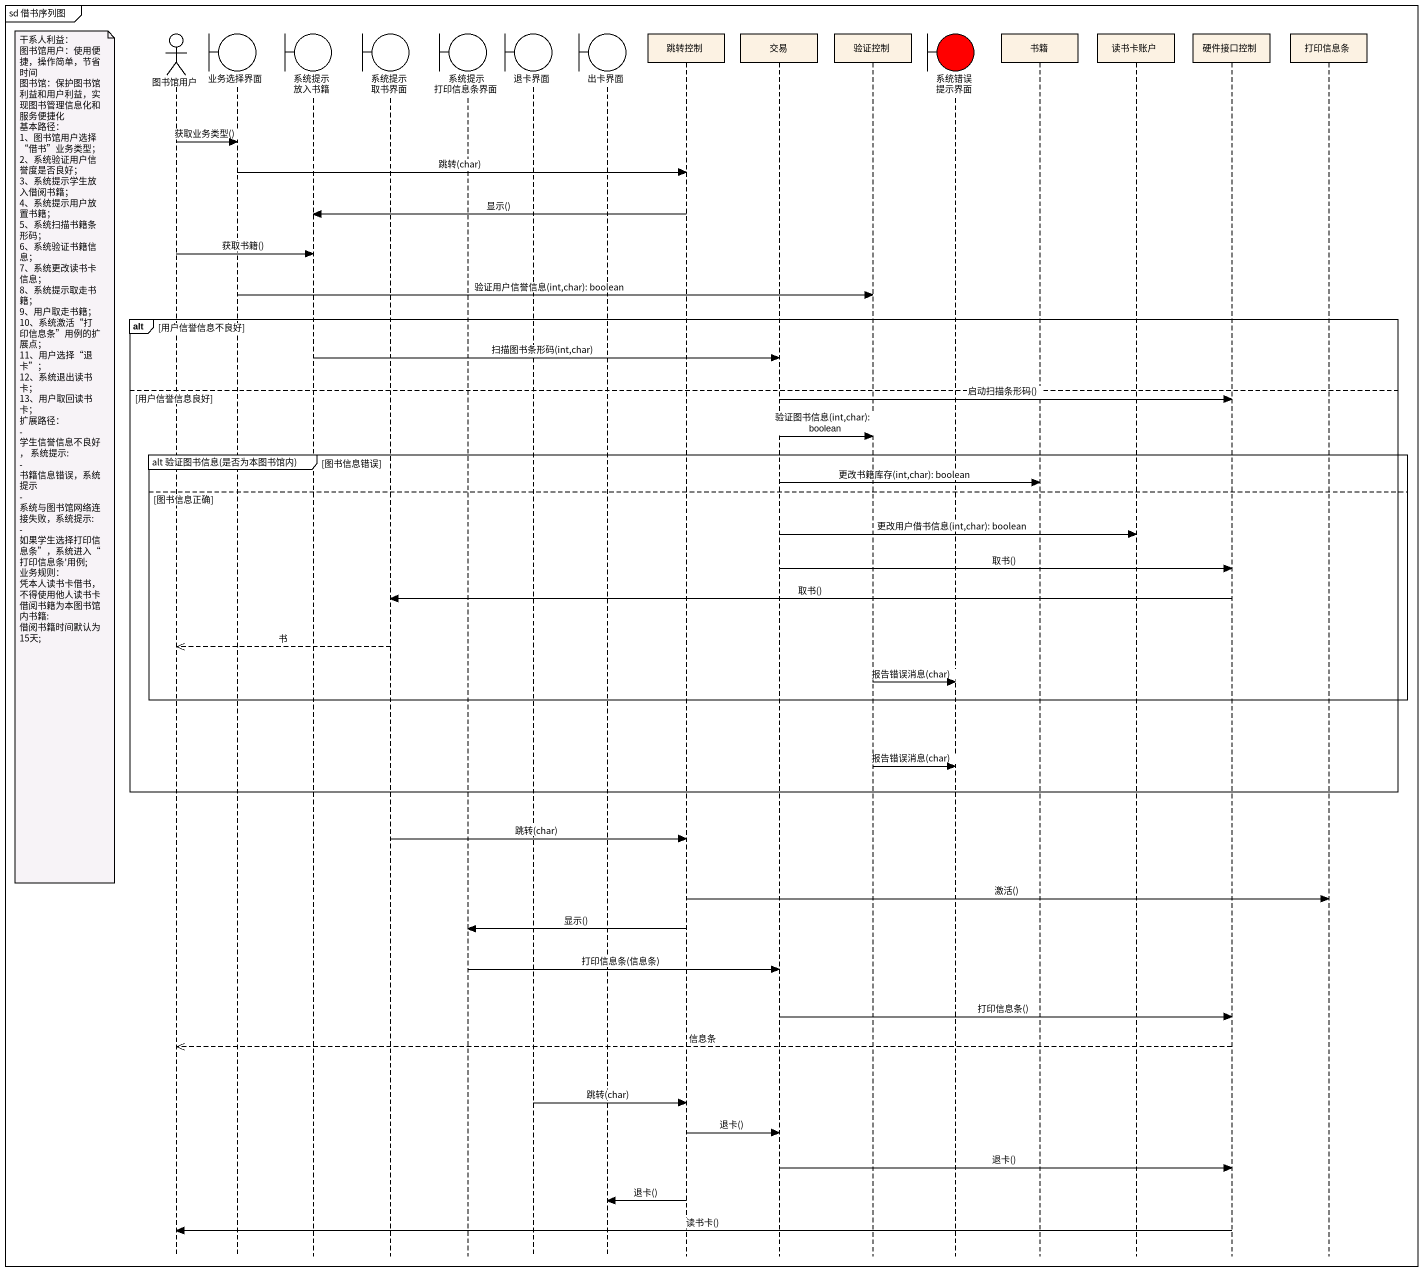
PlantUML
@startuml
mainframe sd 借书序列图
hide footbox
actor 图书馆用户
boundary 业务选择界面
boundary "系统提示 放入书籍" as 系统提示_放入书籍
boundary "系统提示 取书界面" as 系统提示_取书界面
boundary "系统提示 打印信息条界面" as 系统提示_打印信息条界面
boundary 退卡界面
boundary 出卡界面
participant 跳转控制
participant 交易
participant 验证控制
boundary "系统错误 提示界面" as 系统错误_提示界面 #FF0000
participant 书籍
participant 读书卡账户
participant 硬件接口控制
participant 打印信息条

图书馆用户 -> 业务选择界面 : 获取业务类型()
业务选择界面 -> 跳转控制 : 跳转(char)
跳转控制 -> 系统提示_放入书籍 : 显示()
图书馆用户 -> 系统提示_放入书籍 : 获取书籍()
业务选择界面 -> 验证控制 : 验证用户信誉信息(int,char): boolean
alt 用户信誉信息不良好
  系统提示_放入书籍 -> 交易 : 扫描图书条形码(int,char)
else 用户信誉信息良好
  交易 -> 硬件接口控制 : 启动扫描条形码()
  交易 -> 验证控制 : 验证图书信息(int,char): boolean
  group alt 验证图书信息(是否为本图书馆内) [图书信息错误]
    note left of 图书馆用户
      干系人利益：
      图书馆用户：使用便捷，操作简单，节省时间
      图书馆：保护图书馆利益和用户利益，实现图书管理信息化和服务便捷化
      基本路径：
      1、图书馆用户选择“借书”业务类型；
      2、系统验证用户信誉度是否良好；
      3、系统提示学生放入借阅书籍；
      4、系统提示用户放置书籍；
      5、系统扫描书籍条形码；
      6、系统验证书籍信息；
      7、系统更改读书卡信息；
      8、系统提示取走书籍；
      9、用户取走书籍；
      10、系统激活“打印信息条”用例的扩展点；
      11、用户选择“退卡”；
      12、系统退出读书卡；
      13、用户取回读书卡；
      扩展路径：
      - 学生信誉信息不良好， 系统提示:
      - 书籍信息错误，系统提示
      - 系统与图书馆网络连接失败，系统提示:
      - 如果学生选择打印信息条”，系统进入“打印信息条'用例;
      业务规则：
      凭本人读书卡借书，不得使用他人读书卡
      借阅书籍为本图书馆内书籍:
      借阅书籍时间默认为15天;
    end note
    交易 -> 书籍 : 更改书籍库存(int,char): boolean
  else 图书信息正确
    交易 -> 读书卡账户 : 更改用户借书信息(int,char): boolean
    交易 -> 硬件接口控制 : 取书()
    硬件接口控制 -> 系统提示_取书界面 : 取书()
    系统提示_取书界面 -->> 图书馆用户 : 书
    验证控制 -> 系统错误_提示界面 : 报告错误消息(char)
  end
  验证控制 -> 系统错误_提示界面 : 报告错误消息(char)
end
系统提示_取书界面 -> 跳转控制 : 跳转(char)
跳转控制 -> 打印信息条 : 激活()
跳转控制 -> 系统提示_打印信息条界面 : 显示()
系统提示_打印信息条界面 -> 交易 : 打印信息条(信息条)
交易 -> 硬件接口控制 : 打印信息条()
硬件接口控制 -->> 图书馆用户 : 信息条
退卡界面 -> 跳转控制 : 跳转(char)
跳转控制 -> 交易 : 退卡()
交易 -> 硬件接口控制 : 退卡()
跳转控制 -> 出卡界面 : 退卡()
硬件接口控制 -> 图书馆用户 : 读书卡()
@enduml
